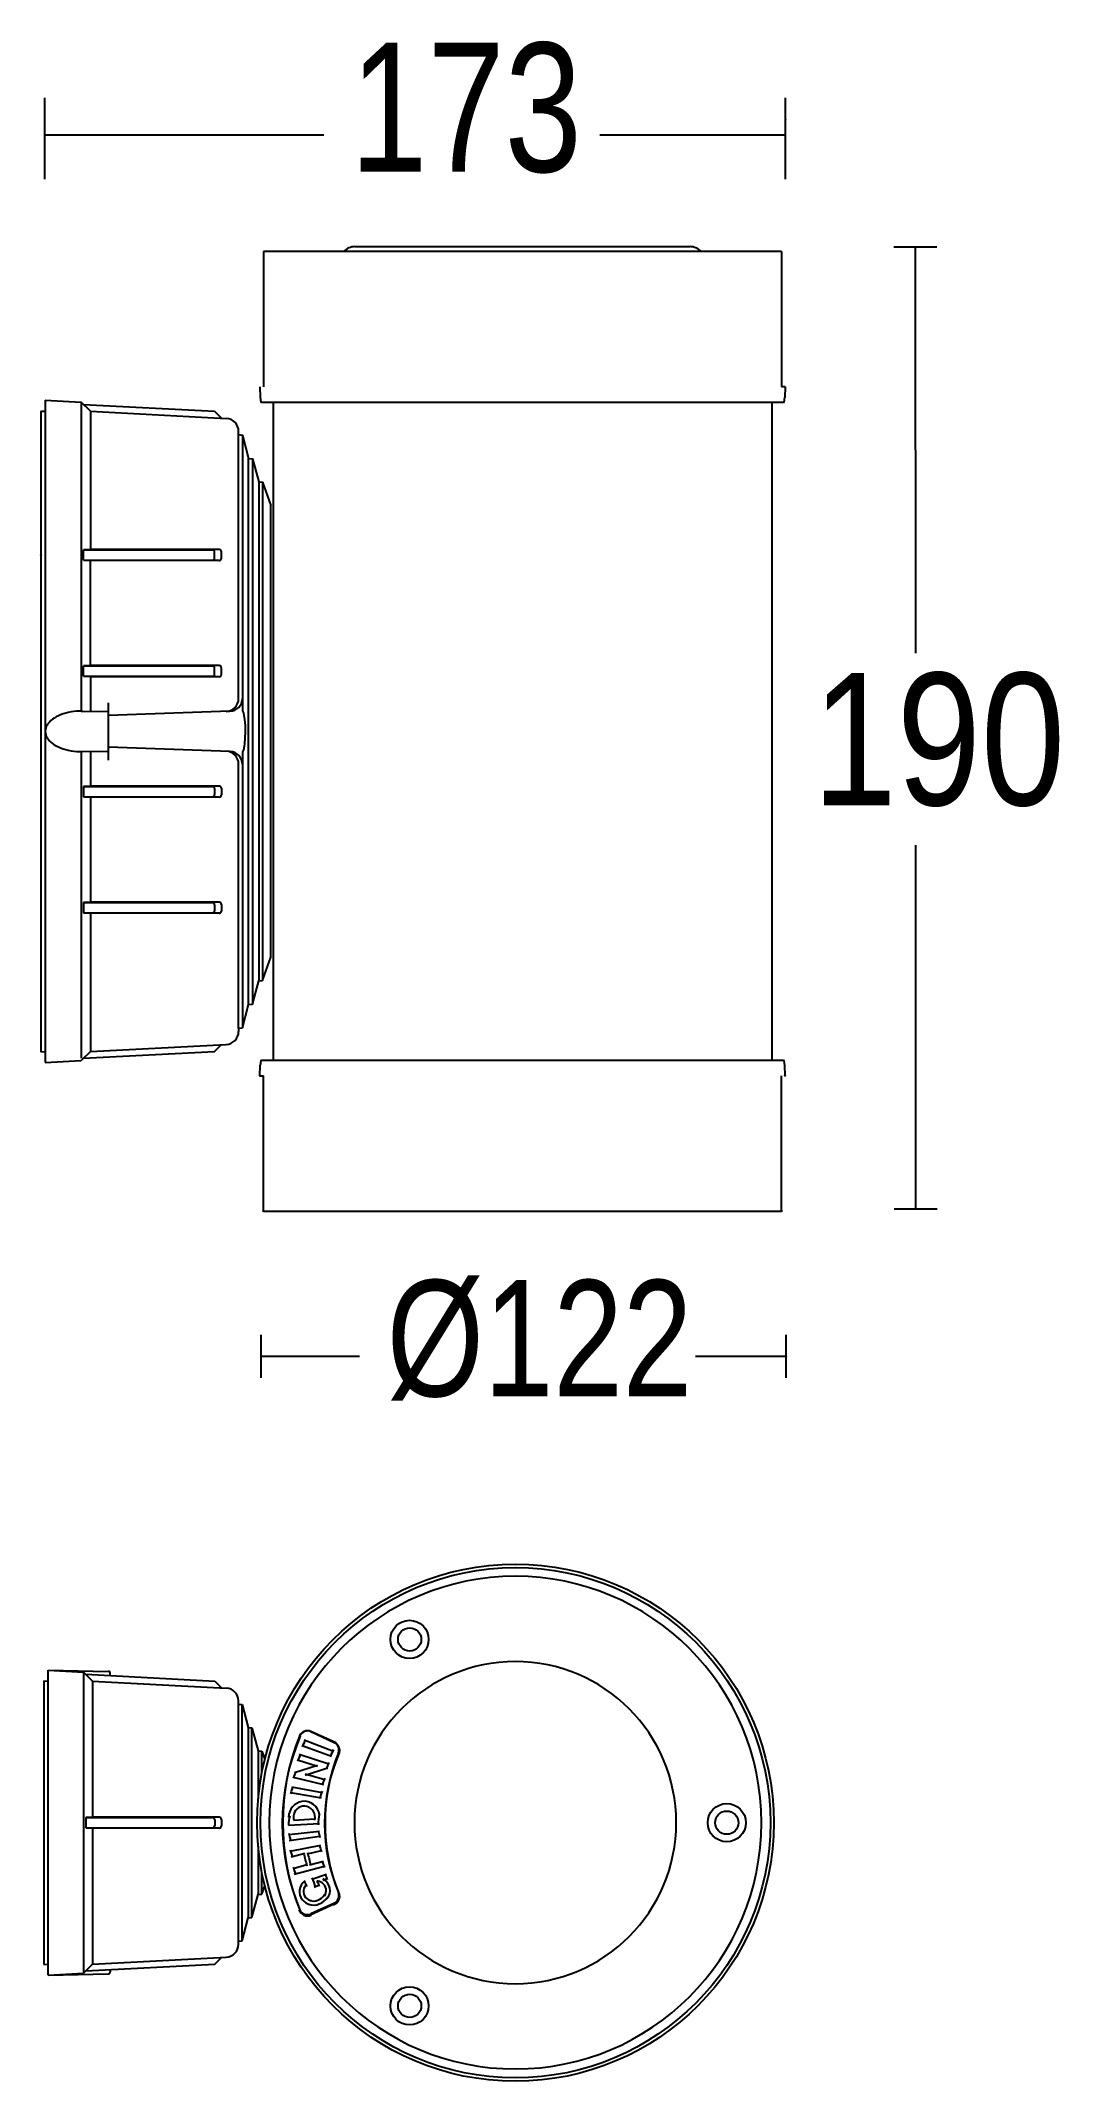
# Model space of a CAD drawing. Extents: x 17 to 110, y 21 to 207.
import ezdxf

# ---------------------------------------------------------------- set-up
doc = ezdxf.new("R2010")
doc.units = 0
doc.layers.add('LIVELLO_1', color=160, linetype='Continuous')
doc.styles.add('STD', font='txt')

# ---------------------------------------------------------------- blocks, each defined once
blk = doc.blocks.new('AI9-BLK1')
at = {"layer": 'LIVELLO_1', "color": 7}
for p, q in [((-46.38, 79.59), (-46.38, 87)), ((21.15, 79.59), (21.15, 87)), ((-46.38, 83.64), (-20.96, 83.64)), ((4.22, 83.64), (21.15, 83.64)), ((-26.46, 73), (-26.46, 60.67)), ((20.8, 73), (-26.46, 73)), ((-18.11, 73.45), (-15.66, 73.45)), ((-15.66, 73.45), (-13.51, 73.45)), ((-13.51, 73.45), (7.85, 73.45)), ((7.85, 73.45), (10, 73.45)), ((10, 73.45), (12.45, 73.45)), ((20.8, 73), (20.8, 60.67)), ((31.02, 73.42), (34.94, 73.42)), ((32.98, 73.42), (33.01, 36.4)), ((-26.77, 60.67), (-26.74, 59.69)), ((21.11, 60.67), (20.8, 60.67)), ((21.11, 60.67), (21.08, 59.69)), ((-46.75, 58.47), (-46.35, 58.45)), ((-46.75, 58.47), (-46.75, 45.35)), ((-46.35, 59.45), (-43.07, 59.28)), ((-46.35, 59.45), (-46.35, -0.89)), ((-43.07, 59.28), (-43.07, 31.12)), ((-42.24, 58.45), (-43.07, 59.28)), ((-42.86, 59.07), (-30.91, 58.45)), ((-42.24, 58.45), (-42.24, 45.85)), ((-42.24, 58.45), (-29.84, 57.8)), ((-30.91, 58.45), (-30.29, 57.83)), ((20.98, 59.25), (-26.64, 59.25)), ((-25.56, 59.25), (-25.56, -0.68)), ((19.9, 59.25), (19.9, -0.68)), ((-28.72, 56.32), (-28.72, 56.63)), ((-28.72, 32.27), (-28.72, 56.32)), ((-28.37, 56.28), (-28.37, 31.15)), ((-27.81, 4.4), (-27.81, 54.16)), ((-27.46, 54.13), (-27.46, 4.4)), ((-26.89, 52.01), (-26.89, 6.55)), ((-26.55, 51.98), (-26.55, 6.59)), ((-25.78, 8.71), (-25.78, 49.85)), ((-42.24, 45.85), (-42.86, 45.82)), ((-42.86, 44.88), (-42.86, 45.82)), ((-42.86, 45.82), (-31.1, 45.82)), ((-42.24, 44.84), (-42.86, 44.88)), ((-30.48, 45.85), (-42.24, 45.85)), ((-42.24, 35.24), (-42.24, 44.88)), ((-30.48, 44.84), (-42.24, 44.84)), ((-30.91, 45.07), (-30.91, 45.62)), ((-30.29, 45.04), (-30.29, 45.65)), ((-42.24, 35.27), (-42.86, 35.24)), ((-42.86, 34.3), (-42.86, 35.24)), ((-42.86, 35.24), (-31.1, 35.24)), ((-42.24, 34.26), (-42.86, 34.3)), ((-30.48, 35.27), (-42.24, 35.27)), ((-30.48, 34.26), (-42.24, 34.26)), ((-42.24, 34.26), (-42.24, 31.11)), ((-30.91, 34.49), (-30.91, 35.04)), ((-30.29, 34.46), (-30.29, 35.07)), ((-40.59, 26.67), (-40.59, 31.89)), ((-43.07, 31.12), (-40.59, 31.08)), ((-29.51, 31.11), (-40.59, 30.72)), ((-43.07, 27.44), (-40.59, 27.48)), ((-43.07, 27.44), (-43.07, -0.51)), ((-42.24, 27.45), (-42.24, 24.27)), ((-29.51, 27.45), (-40.59, 27.84)), ((-28.72, 2.25), (-28.72, 26.29)), ((-28.37, 27.42), (-28.37, 2.28)), ((-42.24, 24.3), (-42.86, 24.27)), ((-42.86, 24.27), (-42.86, 23.33)), ((-42.86, 24.27), (-31.1, 24.27)), ((-30.48, 24.3), (-42.24, 24.3)), ((-42.24, 23.29), (-42.86, 23.33)), ((-42.24, 23.33), (-42.24, 13.68)), ((-30.48, 23.29), (-42.24, 23.29)), ((-30.91, 24.07), (-30.91, 23.52)), ((-30.29, 24.1), (-30.29, 23.49)), ((33.01, 18.91), (33.01, -14.21)), ((-42.24, 13.72), (-42.86, 13.68)), ((-42.86, 13.68), (-42.86, 12.75)), ((-42.86, 13.68), (-31.1, 13.68)), ((-30.48, 13.72), (-42.24, 13.72)), ((-30.91, 13.49), (-30.91, 12.94)), ((-30.29, 13.52), (-30.29, 12.91)), ((-42.24, 12.71), (-42.86, 12.75)), ((-42.24, 12.75), (-42.24, 0.11)), ((-30.48, 12.71), (-42.24, 12.71)), ((-26.55, 6.59), (-25.78, 8.71)), ((-27.46, 4.43), (-26.89, 6.55)), ((-26.89, 6.55), (-26.55, 6.59)), ((-28.37, 2.28), (-27.81, 4.4)), ((-27.81, 4.4), (-27.46, 4.43)), ((-28.72, 2.25), (-28.37, 2.28)), ((-28.72, 2.25), (-28.72, 1.93)), ((-46.75, 0.09), (-46.35, 0.11)), ((-42.24, 0.11), (-43.07, -0.72)), ((-42.24, 0.11), (-29.84, 0.76)), ((-46.35, -0.89), (-43.07, -0.72)), ((-26.77, -2.1), (-26.74, -1.12)), ((-26.64, -0.68), (20.98, -0.68)), ((21.11, -2.1), (21.08, -1.12)), ((-26.77, -2.1), (-26.46, -2.1)), ((-26.46, -14.43), (-26.46, -2.1)), ((20.8, -14.43), (20.8, -2.1)), ((-26.46, -14.43), (20.8, -14.43)), ((31.05, -14.21), (34.97, -14.21)), ((-26.68, -25.7), (-26.68, -29.62)), ((21.19, -25.7), (21.19, -29.62)), ((-26.68, -27.66), (-17.7, -27.66)), ((12.95, -27.66), (21.19, -27.66)), ((-46.48, -57.24), (-46.1, -57.26)), ((-46.48, -57.24), (-46.48, -83.08)), ((-46.1, -56.27), (-40.61, -56.37)), ((-46.1, -56.27), (-42.86, -56.44)), ((-46.1, -57.04), (-46.1, -56.27)), ((-46.1, -83.27), (-46.1, -57.04)), ((-42.86, -56.44), (-42.86, -83.87)), ((-42.05, -57.26), (-42.86, -56.44)), ((-42.66, -56.64), (-30.9, -57.26)), ((-42.05, -57.26), (-42.05, -69.66)), ((-42.05, -57.26), (-29.84, -57.9)), ((-40.42, -56.77), (-40.42, -56.56)), ((-30.9, -57.26), (-30.29, -57.87)), ((-28.74, -81.26), (-28.74, -59.05)), ((-28.74, -59.36), (-28.4, -59.39)), ((-28.4, -80.92), (-28.4, -59.39)), ((-28.4, -59.39), (-27.84, -61.48)), ((-27.84, -61.48), (-27.84, -78.83)), ((-27.84, -61.48), (-27.5, -61.51)), ((-27.5, -78.8), (-27.5, -61.51)), ((-22.92, -63.13), (-20.25, -64.11)), ((-22.74, -62.62), (-20.08, -63.65)), ((-19.96, -62.92), (-22.19, -61.86)), ((-20.03, -62.79), (-22.14, -61.85)), ((-26.94, -63.6), (-26.94, -68)), ((-26.61, -65.63), (-26.61, -63.63)), ((-26.61, -63.63), (-26.33, -64.4)), ((-23.62, -65.59), (-21.52, -64.91)), ((-23.35, -64.44), (-21.52, -65.02)), ((-23.2, -63.93), (-20.49, -64.8)), ((-23.9, -66.88), (-21.11, -67.4)), ((-23.74, -66), (-20.97, -66.69)), ((-22.66, -65.82), (-20.62, -65.15)), ((-22.66, -65.7), (-20.87, -66.21)), ((-23.98, -67.41), (-21.19, -67.88)), ((-42.05, -69.66), (-42.66, -69.69)), ((-42.66, -69.69), (-42.66, -70.62)), ((-42.66, -69.69), (-31.09, -69.69)), ((-42.05, -70.65), (-42.66, -70.62)), ((-30.48, -69.66), (-42.05, -69.66)), ((-30.48, -70.65), (-42.05, -70.65)), ((-42.05, -70.65), (-42.05, -83.06)), ((-30.9, -69.89), (-30.9, -70.43)), ((-30.29, -69.86), (-30.29, -70.46)), ((-24.16, -70.39), (-21.35, -70.23)), ((-23.69, -69.94), (-21.78, -69.8)), ((-26.94, -72.31), (-26.94, -76.71)), ((-24.14, -71.23), (-21.33, -70.92)), ((-24.1, -71.77), (-21.3, -71.4)), ((-24.02, -72.74), (-21.23, -72.21)), ((-23.94, -73.27), (-22.67, -72.95)), ((-23.75, -74.32), (-22.49, -73.96)), ((-23.64, -74.84), (-20.89, -74.13)), ((-22.43, -73.01), (-21.16, -72.69)), ((-22.26, -74.01), (-20.99, -73.65)), ((-26.61, -76.68), (-26.61, -74.68)), ((-26.61, -76.68), (-26.33, -75.92)), ((-22.03, -75.3), (-20.72, -74.86)), ((-21.83, -76.04), (-21.36, -75.82)), ((-21.03, -75.4), (-20.63, -75.21)), ((-19.96, -77.54), (-22.19, -78.59)), ((-20.03, -77.52), (-22.14, -78.46)), ((-28.4, -80.92), (-27.84, -78.83)), ((-27.84, -78.83), (-27.5, -78.8)), ((-28.74, -80.95), (-28.4, -80.92)), ((-46.48, -83.08), (-46.1, -83.06)), ((-46.1, -84.04), (-46.1, -83.27)), ((-42.05, -83.06), (-42.86, -83.87)), ((-42.05, -83.06), (-29.84, -82.41)), ((-40.42, -83.54), (-40.42, -83.75)), ((-46.1, -84.04), (-42.86, -83.87)), ((-46.1, -84.04), (-40.61, -83.94))]:
    blk.add_line(p, q, dxfattribs=at)
for points in [[(-28.72, 56.32), (-28.37, 56.28), (-27.81, 54.16), (-27.46, 54.13), (-26.89, 52.01), (-26.55, 51.98), (-25.78, 49.85)], [(-46.75, 45.35), (-46.75, 13.22), (-46.75, 0.09)], [(-42.96, 31.12), (-43.49, 31.11), (-44, 31.05), (-44.25, 31), (-44.49, 30.94), (-44.73, 30.87), (-44.95, 30.79), (-45.16, 30.71), (-45.35, 30.61), (-45.54, 30.5), (-45.7, 30.38), (-45.85, 30.26), (-45.98, 30.13), (-46.09, 30), (-46.14, 29.93), (-46.19, 29.86), (-46.23, 29.79), (-46.26, 29.72), (-46.29, 29.65), (-46.31, 29.58), (-46.33, 29.5), (-46.34, 29.43), (-46.35, 29.36), (-46.35, 29.28), (-46.35, 29.21), (-46.34, 29.13), (-46.33, 29.06), (-46.31, 28.99), (-46.29, 28.91), (-46.26, 28.84), (-46.23, 28.77), (-46.19, 28.7), (-46.14, 28.63), (-46.09, 28.56), (-45.98, 28.43), (-45.85, 28.3), (-45.7, 28.18), (-45.54, 28.06), (-45.35, 27.96), (-45.16, 27.86), (-44.95, 27.77), (-44.73, 27.69), (-44.49, 27.62), (-44.25, 27.56), (-44, 27.51), (-43.49, 27.45), (-42.96, 27.44)], [(-28.37, 27.42), (-28.37, 27.42), (-28.36, 27.42), (-28.36, 27.42), (-28.35, 27.42), (-28.35, 27.42), (-28.34, 27.43), (-28.33, 27.43), (-28.33, 27.44), (-28.33, 27.45), (-28.32, 27.46), (-28.3, 27.47), (-28.29, 27.49), (-28.27, 27.54), (-28.25, 27.6), (-28.21, 27.75), (-28.15, 28.15), (-28.11, 28.67), (-28.09, 29.24), (-28.1, 29.82), (-28.14, 30.35), (-28.21, 30.77), (-28.24, 30.93), (-28.26, 30.99), (-28.28, 31.04), (-28.29, 31.07), (-28.3, 31.09), (-28.32, 31.11), (-28.33, 31.12), (-28.33, 31.12), (-28.33, 31.13), (-28.34, 31.13), (-28.35, 31.14), (-28.35, 31.14), (-28.36, 31.14), (-28.36, 31.15), (-28.37, 31.15), (-28.37, 31.15)], [(-42.86, -0.51), (-30.91, 0.12), (-30.29, 0.74)], [(-27.5, -61.51), (-26.94, -63.6), (-26.61, -63.63)], [(-27.5, -78.8), (-26.94, -76.71), (-26.61, -76.68)], [(-42.66, -83.67), (-30.9, -83.05), (-30.29, -82.44)]]:
    blk.add_lwpolyline(points, dxfattribs=at)
for centre, radius in [((-3.48, -70.16), 23.56), ((-3.48, -70.16), 23.25), ((-13.13, -53.46), 1.74), ((-13.12, -53.46), 1.06), ((15.8, -70.16), 1.74), ((15.8, -70.16), 1.06), ((-13.13, -86.85), 1.74), ((-13.12, -86.85), 1.06)]:
    blk.add_circle(centre, radius, dxfattribs=at)
for centre, major_axis, ratio in [((21.15, 85.04), (0.0174, 0), 0.822319), ((7.85, 73.45), (0.003, -0.0214), 0.746633), ((-46.74, 45.35), (-0.0006, -0.0169), 0.953474), ((-46.74, 45.35), (-0.0006, -0.0169), 0.953474), ((-26.77, -2.1), (-0.0004, -0.0196), 0.819978), ((-26.77, -2.1), (-0.0004, -0.0196), 0.819978), ((21.11, -2.1), (0.0006, -0.0196), 0.819789), ((21.11, -2.1), (0.0006, -0.0196), 0.819789), ((-26.46, -14.43), (0.0005, -0.0193), 0.838985), ((-26.46, -14.43), (0.0005, -0.0193), 0.838985), ((20.8, -14.43), (0.0006, -0.0193), 0.834414), ((20.8, -14.43), (0.0006, -0.0193), 0.834414), ((20.8, -14.43), (0.0006, -0.0193), 0.834414), ((33.01, -14.21), (-0.0018, -0.0193), 0.831177), ((21.2, -27.66), (-0.0017, -0.0165), 0.973897)]:
    blk.add_ellipse(centre, major_axis=major_axis, ratio=ratio, dxfattribs=at)
for points in [[(-18.11, 73.45), (-18.48, 73.45), (-18.85, 73.29), (-19.13, 73)], [(13.47, 73), (13.18, 73.29), (12.82, 73.45), (12.45, 73.45)], [(-26.74, 59.69), (-26.74, 59.53), (-26.7, 59.38), (-26.64, 59.25)], [(20.98, 59.25), (21.04, 59.38), (21.08, 59.53), (21.08, 59.69)], [(-28.72, 56.63), (-28.72, 57.25), (-29.21, 57.77), (-29.84, 57.8)], [(-30.91, 45.62), (-30.91, 45.73), (-31, 45.82), (-31.1, 45.82)], [(-30.29, 45.65), (-30.29, 45.76), (-30.37, 45.85), (-30.48, 45.85)], [(-30.48, 44.84), (-30.37, 44.84), (-30.29, 44.93), (-30.29, 45.04)], [(-30.91, 35.04), (-30.91, 35.15), (-31, 35.24), (-31.1, 35.24)], [(-30.29, 35.07), (-30.29, 35.18), (-30.37, 35.27), (-30.48, 35.27)], [(-30.48, 34.26), (-30.37, 34.26), (-30.29, 34.35), (-30.29, 34.46)], [(-29.85, 31.1), (-29.22, 31.12), (-28.72, 31.64), (-28.72, 32.27)], [(-29.51, 31.11), (-28.88, 31.13), (-28.37, 31.65), (-28.37, 32.28)], [(-28.72, 26.29), (-28.72, 26.93), (-29.22, 27.45), (-29.85, 27.47)], [(-28.37, 26.28), (-28.37, 26.91), (-28.88, 27.43), (-29.51, 27.45)], [(-30.91, 24.07), (-30.91, 24.18), (-31, 24.27), (-31.1, 24.27)], [(-30.29, 24.1), (-30.29, 24.21), (-30.37, 24.3), (-30.48, 24.3)], [(-30.48, 23.29), (-30.37, 23.29), (-30.29, 23.38), (-30.29, 23.49)], [(-30.91, 13.49), (-30.91, 13.6), (-31, 13.68), (-31.1, 13.68)], [(-30.29, 13.52), (-30.29, 13.63), (-30.37, 13.72), (-30.48, 13.72)], [(-30.48, 12.71), (-30.37, 12.71), (-30.29, 12.8), (-30.29, 12.91)], [(-29.84, 0.76), (-29.21, 0.79), (-28.72, 1.31), (-28.72, 1.93)], [(-26.64, -0.68), (-26.7, -0.81), (-26.74, -0.96), (-26.74, -1.12)], [(21.08, -1.12), (21.08, -0.96), (21.04, -0.81), (20.98, -0.68)], [(-3.48, -47.71), (-15.88, -47.71), (-25.93, -57.76), (-25.93, -70.16)], [(-3.48, -55.48), (-11.59, -55.48), (-18.16, -62.05), (-18.16, -70.16)], [(-40.42, -56.56), (-40.42, -56.46), (-40.51, -56.37), (-40.61, -56.37)], [(-28.74, -59.05), (-28.74, -58.44), (-29.22, -57.93), (-29.84, -57.9)], [(-23.1, -62.28), (-25.29, -67.38), (-25.29, -73.07), (-23.1, -78.18)], [(-23.17, -62.27), (-25.2, -67.33), (-25.2, -72.98), (-23.17, -78.05)], [(-22.63, -62.62), (-22.73, -62.83), (-22.83, -63.03), (-22.92, -63.24)], [(-19.57, -63.91), (-19.38, -63.48), (-19.6, -62.99), (-20.08, -62.8)], [(-19.62, -63.78), (-19.47, -63.39), (-19.65, -62.96), (-20.03, -62.79)], [(-23.08, -63.93), (-23.17, -64.14), (-23.26, -64.35), (-23.35, -64.56)], [(-19.55, -63.79), (-21.33, -67.93), (-21.33, -72.53), (-19.55, -76.66)], [(-19.62, -63.78), (-21.24, -67.88), (-21.24, -72.44), (-19.62, -76.53)], [(-20.49, -64.68), (-20.57, -64.88), (-20.66, -65.07), (-20.74, -65.27)], [(-20.08, -63.53), (-20.18, -63.72), (-20.28, -63.91), (-20.37, -64.11)], [(-23.78, -66.88), (-23.85, -67.09), (-23.92, -67.31), (-23.98, -67.52)], [(-23.5, -65.48), (-23.58, -65.69), (-23.66, -65.9), (-23.74, -66.11)], [(-20.87, -66.09), (-20.95, -66.29), (-21.03, -66.49), (-21.1, -66.69)], [(-21.11, -67.28), (-21.18, -67.48), (-21.24, -67.68), (-21.3, -67.88)], [(-30.9, -69.89), (-30.9, -69.78), (-30.98, -69.69), (-31.09, -69.69)], [(-30.29, -69.86), (-30.29, -69.75), (-30.37, -69.66), (-30.48, -69.66)], [(-30.48, -70.65), (-30.37, -70.65), (-30.29, -70.56), (-30.29, -70.46)], [(-25.93, -70.16), (-25.93, -82.55), (-15.88, -92.6), (-3.48, -92.6)], [(-24.04, -69.54), (-24.14, -69.82), (-24.18, -70.11), (-24.16, -70.39)], [(-21.33, -69.36), (-21.43, -69.69), (-21.47, -70.02), (-21.46, -70.35)], [(-18.16, -70.16), (-18.16, -78.26), (-11.59, -84.83), (-3.48, -84.83)], [(-24.14, -71.12), (-24.1, -71.33), (-24.04, -71.55), (-23.99, -71.77)], [(-21.45, -70.92), (-21.41, -71.12), (-21.35, -71.32), (-21.3, -71.52)], [(-21.35, -72.21), (-21.29, -72.41), (-21.23, -72.61), (-21.16, -72.81)], [(-24.02, -72.62), (-23.96, -72.84), (-23.89, -73.05), (-23.82, -73.27)], [(-23.75, -74.2), (-23.68, -74.42), (-23.6, -74.63), (-23.52, -74.84)], [(-22.79, -72.95), (-22.7, -73.33), (-22.6, -73.71), (-22.49, -74.08)], [(-22.43, -72.89), (-22.34, -73.26), (-22.25, -73.64), (-22.14, -74.01)], [(-21.11, -73.65), (-21.04, -73.85), (-20.97, -74.05), (-20.89, -74.24)], [(-22.73, -75.47), (-22.66, -75.64), (-22.58, -75.81), (-22.51, -75.98)], [(-22.03, -75.19), (-21.93, -75.47), (-21.82, -75.76), (-21.71, -76.04)], [(-21.58, -75.48), (-21.51, -75.63), (-21.44, -75.78), (-21.36, -75.93)], [(-20.84, -74.86), (-20.77, -75.02), (-20.7, -75.17), (-20.63, -75.33)], [(-22.33, -77.6), (-21.68, -77.8), (-20.98, -77.53), (-20.59, -76.92)], [(-22.23, -77.25), (-21.73, -77.41), (-21.19, -77.2), (-20.88, -76.71)], [(-20.08, -77.65), (-19.6, -77.46), (-19.38, -76.98), (-19.57, -76.55)], [(-20.03, -77.52), (-19.65, -77.35), (-19.47, -76.92), (-19.62, -76.53)], [(-29.84, -82.41), (-29.22, -82.38), (-28.74, -81.87), (-28.74, -81.26)], [(-40.61, -83.94), (-40.51, -83.94), (-40.42, -83.85), (-40.42, -83.75)]]:
    blk.add_open_spline(points, degree=3, dxfattribs=at)
for points, knots in [([(-42.86, 44.88), (-42.86, 44.88), (-31.1, 44.88), (-31.1, 44.88), (-31, 44.88), (-30.91, 44.96), (-30.91, 45.07)], [0, 0, 0, 0, 1, 1, 1, 2, 2, 2, 2]), ([(-42.86, 34.3), (-42.86, 34.3), (-31.1, 34.3), (-31.1, 34.3), (-31, 34.3), (-30.91, 34.38), (-30.91, 34.49)], [0, 0, 0, 0, 1, 1, 1, 2, 2, 2, 2]), ([(-42.86, 23.33), (-42.86, 23.33), (-31.1, 23.33), (-31.1, 23.33), (-31, 23.33), (-30.91, 23.41), (-30.91, 23.52)], [0, 0, 0, 0, 1, 1, 1, 2, 2, 2, 2]), ([(-42.86, 12.75), (-42.86, 12.75), (-31.1, 12.75), (-31.1, 12.75), (-31, 12.75), (-30.91, 12.83), (-30.91, 12.94)], [0, 0, 0, 0, 1, 1, 1, 2, 2, 2, 2]), ([(-3.48, -92.6), (8.91, -92.6), (18.96, -82.55), (18.96, -70.16), (18.96, -57.76), (8.91, -47.71), (-3.48, -47.71)], [0, 0, 0, 0, 1, 1, 1, 2, 2, 2, 2]), ([(-3.48, -84.83), (4.62, -84.83), (11.19, -78.26), (11.19, -70.16), (11.19, -62.05), (4.62, -55.48), (-3.48, -55.48)], [0, 0, 0, 0, 1, 1, 1, 2, 2, 2, 2]), ([(-22.07, -61.88), (-22.51, -61.66), (-23.01, -61.88), (-23.21, -62.36), (-23.21, -62.37), (-23.22, -62.38), (-23.22, -62.4)], [0, 0, 0, 0, 1, 1, 1, 2, 2, 2, 2]), ([(-22.14, -61.85), (-22.53, -61.68), (-22.99, -61.85), (-23.16, -62.24), (-23.16, -62.25), (-23.17, -62.26), (-23.17, -62.27)], [0, 0, 0, 0, 1, 1, 1, 2, 2, 2, 2]), ([(-21.33, -69.47), (-21.45, -68.66), (-22.18, -68.1), (-22.95, -68.23), (-23.63, -68.34), (-24.14, -68.94), (-24.16, -69.66)], [0, 0, 0, 0, 1, 1, 1, 2, 2, 2, 2]), ([(-21.78, -69.92), (-21.65, -69.37), (-21.96, -68.82), (-22.49, -68.68), (-23.02, -68.54), (-23.55, -68.86), (-23.69, -69.41), (-23.74, -69.58), (-23.73, -69.77), (-23.68, -69.94)], [0, 0, 0, 0, 1, 1, 1, 2, 2, 2, 3, 3, 3, 3]), ([(-42.66, -70.62), (-42.66, -70.62), (-31.09, -70.62), (-31.09, -70.62), (-30.98, -70.62), (-30.9, -70.53), (-30.9, -70.43)], [0, 0, 0, 0, 1, 1, 1, 2, 2, 2, 2]), ([(-22.67, -75.47), (-23.24, -75.89), (-23.34, -76.66), (-22.89, -77.19), (-22.72, -77.39), (-22.48, -77.54), (-22.21, -77.61)], [0, 0, 0, 0, 1, 1, 1, 2, 2, 2, 2]), ([(-22.58, -75.86), (-22.93, -76.23), (-22.88, -76.78), (-22.47, -77.09), (-22.37, -77.17), (-22.25, -77.23), (-22.11, -77.26)], [0, 0, 0, 0, 1, 1, 1, 2, 2, 2, 2]), ([(-20.9, -76.83), (-20.61, -76.45), (-20.7, -75.91), (-21.11, -75.64), (-21.25, -75.54), (-21.41, -75.49), (-21.58, -75.48)], [0, 0, 0, 0, 1, 1, 1, 2, 2, 2, 2]), ([(-20.63, -77.04), (-20.19, -76.49), (-20.33, -75.73), (-20.95, -75.34), (-20.98, -75.32), (-21, -75.3), (-21.03, -75.29)], [0, 0, 0, 0, 1, 1, 1, 2, 2, 2, 2]), ([(-23.22, -78.06), (-23.04, -78.55), (-22.54, -78.79), (-22.1, -78.59), (-22.09, -78.59), (-22.08, -78.58), (-22.07, -78.58)], [0, 0, 0, 0, 1, 1, 1, 2, 2, 2, 2]), ([(-23.17, -78.05), (-23.01, -78.44), (-22.57, -78.63), (-22.17, -78.48), (-22.16, -78.47), (-22.15, -78.47), (-22.14, -78.46)], [0, 0, 0, 0, 1, 1, 1, 2, 2, 2, 2])]:
    blk.add_open_spline(points, degree=3, knots=knots, dxfattribs=at)
at = {"layer": 'LIVELLO_1', "color": 7, "attachment_point": 1, "style": 'STD'}
for s, insert, char_height in [('\\fArial Narrow|b0|i0;\\H11.7587;\\W0.94;\\C7;173', (-18.54, 92.03), 11.7587), ('\\fArial Narrow|b0|i0;\\H12.0529;\\C7;190', (23.62, 34.61), 12.0529), ('\\fArial Narrow|b0|i0;\\H10.5830;\\W0.94;\\C7;Ø122', (-15.22, -20.72), 10.583)]:
    blk.add_mtext(s, dxfattribs=dict(at, insert=insert, char_height=char_height))

msp = doc.modelspace()

# ---------------------------------------------------------------- block references
at = {"layer": 'LIVELLO_1', "color": 7}
msp.add_blockref('AI9-BLK1', (64.141907, 114.473633), dxfattribs=at)

doc.saveas('drawing.dxf')
